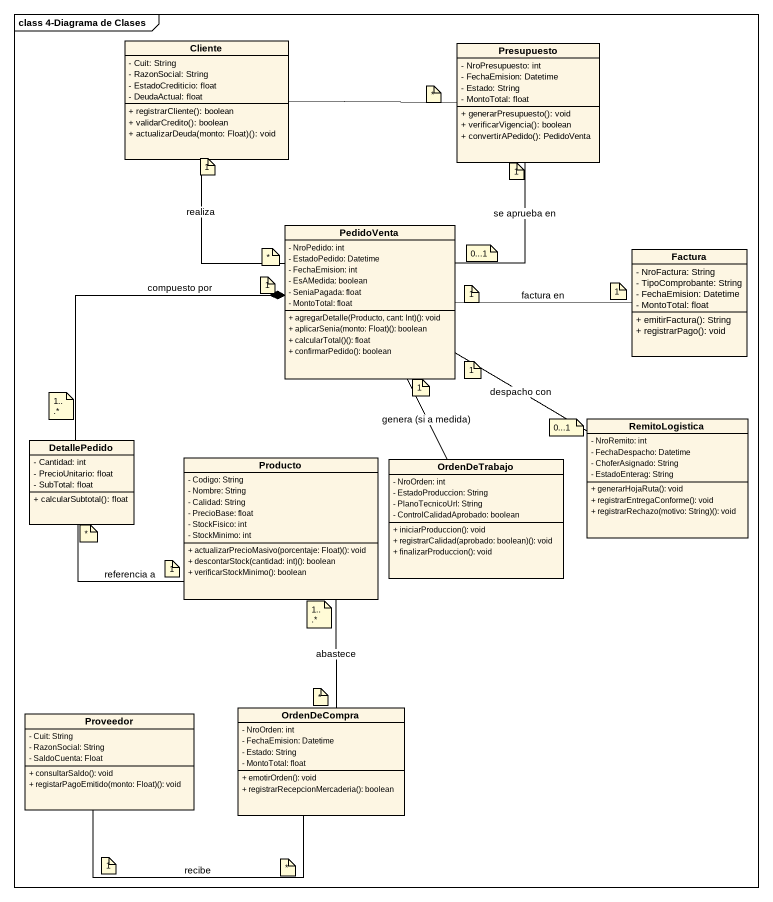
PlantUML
@startuml
mainframe class 4-Diagrama de Clases
hide circle
hide empty members
skinparam classAttributeIconSize 0
class Cliente {
  - Cuit: String
  - RazonSocial: String
  - EstadoCrediticio: float
  - DeudaActual: float
  + registrarCliente(): boolean
  + validarCredito(): boolean
  + actualizarDeuda(monto: Float)(): void
}
class Presupuesto {
  - NroPresupuesto: int
  - FechaEmision: Datetime
  - Estado: String
  - MontoTotal: float
  + generarPresupuesto(): void
  + verificarVigencia(): boolean
  + convertirAPedido(): PedidoVenta
}
class PedidoVenta {
  - NroPedido: int
  - EstadoPedido: Datetime
  - FechaEmision: int
  - EsAMedida: boolean
  - SeniaPagada: float
  - MontoTotal: float
  + agregarDetalle(Producto, cant: Int)(): void
  + aplicarSenia(monto: Float)(): boolean
  + calcularTotal()(): float
  + confirmarPedido(): boolean
}
class Factura {
  - NroFactura: String
  - TipoComprobante: String
  - FechaEmision: Datetime
  - MontoTotal: float
  + emitirFactura(): String
  + registrarPago(): void
}
class DetallePedido {
  - Cantidad: int
  - PrecioUnitario: float
  - SubTotal: float
  + calcularSubtotal(): float
}
class RemitoLogistica {
  - NroRemito: int
  - FechaDespacho: Datetime
  - ChoferAsignado: String
  - EstadoEnterag: String
  + generarHojaRuta(): void
  + registrarEntregaConforme(): void
  + registrarRechazo(motivo: String)(): void
}
class Producto {
  - Codigo: String
  - Nombre: String
  - Calidad: String
  - PrecioBase: float
  - StockFisico: int
  - StockMinimo: int
  + actualizarPrecioMasivo(porcentaje: Float)(): void
  + descontarStock(cantidad: int)(): boolean
  + verificarStockMinimo(): boolean
}
class OrdenDeTrabajo {
  - NroOrden: int
  - EstadoProduccion: String
  - PlanoTecnicoUrl: String
  - ControlCalidadAprobado: boolean
  + iniciarProduccion(): void
  + registrarCalidad(aprobado: boolean)(): void
  + finalizarProduccion(): void
}
class Proveedor {
  - Cuit: String
  - RazonSocial: String
  - SaldoCuenta: Float
  + consultarSaldo(): void
  + registarPagoEmitido(monto: Float)(): void
}
class OrdenDeCompra {
  - NroOrden: int
  - FechaEmision: Datetime
  - Estado: String
  - MontoTotal: float
  + emotirOrden(): void
  + registrarRecepcionMercaderia(): boolean
}
Cliente -right- Presupuesto
Cliente -- PedidoVenta : realiza
Presupuesto -- PedidoVenta : se aprueba en
PedidoVenta -right- Factura : factura en
PedidoVenta -right- RemitoLogistica : despacho con
PedidoVenta -- OrdenDeTrabajo : genera (si a medida)
DetallePedido -up-* PedidoVenta : compuesto por
DetallePedido -right- Producto : referencia a
Producto -- OrdenDeCompra : abastece
Proveedor -right- OrdenDeCompra : recibe
note as N1
  *
end note
note as N2
  1
end note
note as N3
  1
end note
note as N4
  *
end note
note as N5
  0...1
end note
note as N6
  1
end note
note as N7
  1
end note
note as N8
  1
end note
note as N9
  1
end note
note as N10
  1...*
end note
note as N11
  1
end note
note as N12
  0...1
end note
note as N13
  *
end note
note as N14
  1
end note
note as N15
  1...*
end note
note as N16
  *
end note
note as N17
  1
end note
note as N18
  *
end note
@enduml
